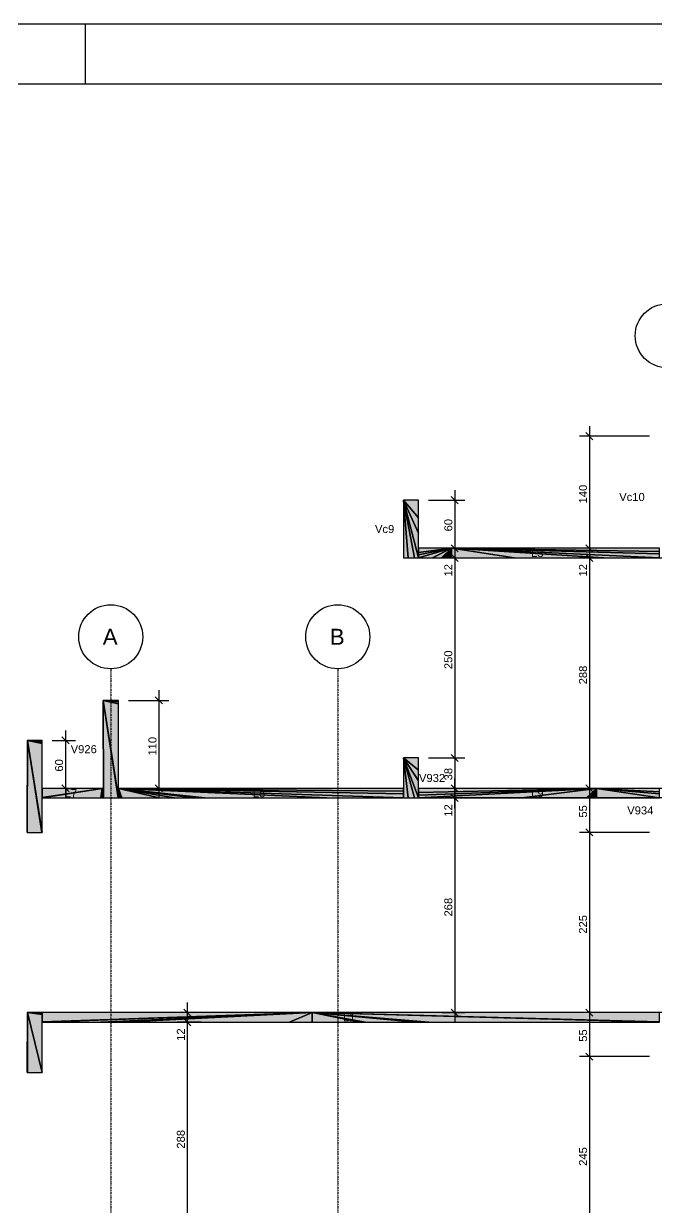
# Model space of a CAD drawing. Extents: x 37185 to 43130, y -8131 to -3926.
# Drawn here: x 38781 to 39307, y -4912 to -3926 of the extents above; entities that cross this region are included whole.
import ezdxf

# ---------------------------------------------------------------- set-up
doc = ezdxf.new("R2010")
doc.units = 0
doc.header["$MEASUREMENT"] = 0
doc.linetypes.add('ESTILO_TQS_0004', pattern=[1.12, 0.5, -0.2, 0.01, -0.2, 0.01, -0.2])
for name, color, linetype in [('50', 5, 'CONTINUOUS'), ('51', 5, 'CONTINUOUS'), ('52', 3, 'CONTINUOUS'), ('70', 160, 'CONTINUOUS'), ('74', 2, 'CONTINUOUS'), ('75', 9, 'CONTINUOUS'), ('95', 7, 'CONTINUOUS'), ('96', 252, 'CONTINUOUS')]:
    doc.layers.add(name, color=color, linetype=linetype)
doc.styles.add('TQS_ARIAL', font='arial.ttf')

msp = doc.modelspace()

# ---------------------------------------------------------------- linework, layer by layer
at = {"layer": '50', "linetype": 'Continuous'}
for centre in [(39316.32, -4186.25), (38852.99, -4436.91), (39041.99, -4436.91)]:
    msp.add_circle(centre, 26.67, dxfattribs=at)
at = {"layer": '52', "linetype": 'Continuous'}
for points in [[(39096.65, -4323.17), (39096.65, -4371.17)], [(39109.32, -4323.17), (39096.65, -4323.17)], [(39109.32, -4363.17), (39109.32, -4350.64), (39109.32, -4337.74), (39109.32, -4323.17)], [(39309.99, -4363.17), (39136.65, -4363.17), (39109.32, -4363.17)], [(39096.65, -4371.17), (39100.5, -4371.17), (39105.92, -4371.17), (39109.32, -4371.17), (39121.01, -4371.17), (39128.35, -4371.17), (39136.65, -4371.17), (39189.28, -4371.17), (39263.42, -4371.17), (39309.99, -4371.17), (39314.47, -4371.17), (39319.89, -4371.17), (39322.65, -4371.17)], [(38846.65, -4489.84), (38846.65, -4563.17)], [(38859.32, -4489.84), (38846.65, -4489.84)], [(38859.32, -4563.17), (38859.32, -4492.71), (38859.32, -4490.98), (38859.32, -4489.84)], [(38795.99, -4523.17), (38783.77, -4523.17), (38783.32, -4523.17)], [(38783.32, -4523.17), (38783.32, -4597.13), (38783.32, -4598.76), (38783.32, -4599.84)], [(38795.99, -4563.17), (38795.99, -4525.88), (38795.99, -4524.24), (38795.99, -4523.17)], [(39096.65, -4537.84), (39096.65, -4563.17)], [(39109.32, -4537.84), (39096.65, -4537.84)], [(39109.32, -4563.17), (39109.32, -4556.91), (39109.32, -4547.96), (39109.32, -4537.84)], [(38846.65, -4563.17), (38845.94, -4563.17), (38795.99, -4563.17)], [(39096.65, -4563.17), (38859.32, -4563.17)], [(39786.65, -4563.17), (39623.8, -4563.17), (39585.99, -4563.17), (39573.32, -4563.17), (39520.17, -4563.17), (39322.65, -4563.17), (39309.99, -4563.17), (39257.36, -4563.17), (39109.32, -4563.17)], [(38795.99, -4571.17), (38844.86, -4571.17), (38845.94, -4571.17), (38846.65, -4571.17), (38846.83, -4571.17), (38859.05, -4571.17), (38859.32, -4571.17), (38862.12, -4571.17), (38893.39, -4571.17), (38906.16, -4571.17), (38921.65, -4571.17), (38931.38, -4571.17), (39032.89, -4571.17), (39096.65, -4571.17), (39100.5, -4571.17), (39105.92, -4571.17), (39109.32, -4571.17), (39195.15, -4571.17), (39249.06, -4571.17), (39257.36, -4571.17), (39309.99, -4571.17)], [(38795.99, -4599.84), (38795.99, -4571.17)], [(38783.32, -4599.84), (38783.5, -4599.84), (38795.72, -4599.84), (38795.99, -4599.84)], [(40112.65, -4749.84), (40100.43, -4749.84), (40099.99, -4749.84), (39921.18, -4749.84), (39585.99, -4749.84), (39573.32, -4749.84), (39440.32, -4749.84), (39435.65, -4749.84), (39430.99, -4749.84), (39322.65, -4749.84), (39309.99, -4749.84), (39020.76, -4749.84), (38795.99, -4749.84), (38783.77, -4749.84), (38783.32, -4749.84)], [(38783.32, -4749.84), (38783.32, -4798.07), (38783.32, -4798.33), (38783.32, -4799.84)], [(38795.99, -4799.84), (38795.99, -4757.84)], [(38795.99, -4757.84), (38844.86, -4757.84), (38845.13, -4757.84), (38851.71, -4757.84), (38863.93, -4757.84), (38864, -4757.84), (39001.87, -4757.84), (39020.76, -4757.84), (39060.45, -4757.84), (39063.3, -4757.84), (39063.69, -4757.84), (39064.16, -4757.84), (39064.22, -4757.84), (39064.96, -4757.84), (39065.07, -4757.84), (39107.13, -4757.84), (39113.43, -4757.84), (39117.23, -4757.84), (39117.78, -4757.84), (39309.99, -4757.84)], [(38783.32, -4799.84), (38783.7, -4799.84), (38795.92, -4799.84), (38795.99, -4799.84)]]:
    msp.add_lwpolyline(points, dxfattribs=at)
at = {"layer": '70', "linetype": 'ESTILO_TQS_0004'}
for p, q in [((38852.99, -4463.57), (38852.99, -7787.17)), ((39041.99, -4463.57), (39041.99, -7787.17))]:
    msp.add_line(p, q, dxfattribs=at)
at = {"layer": '75', "linetype": 'Continuous'}
for p, q in [((39248.58, -4266.89), (39254.47, -4272.78)), ((39251.53, -4261.5), (39251.53, -4371.5)), ((39301.65, -4269.84), (39243.19, -4269.84)), ((39139.36, -4314.84), (39139.36, -4371.5)), ((39109.32, -4323.17), (39109.32, -4323.17)), ((39117.65, -4323.17), (39147.69, -4323.17)), ((39136.41, -4320.22), (39142.31, -4326.12)), ((39139.36, -4354.84), (39139.36, -4379.5)), ((39251.53, -4354.84), (39251.53, -4379.5)), ((39122.99, -4363.17), (39122.99, -4363.17)), ((39122.99, -4363.17), (39122.99, -4363.17)), ((39131.32, -4363.17), (39147.69, -4363.17)), ((39131.32, -4363.17), (39147.69, -4363.17)), ((39136.41, -4360.22), (39142.31, -4366.12)), ((39136.41, -4360.22), (39142.31, -4366.12)), ((39139.36, -4362.84), (39139.36, -4546.17)), ((39273.09, -4363.17), (39243.19, -4363.17)), ((39273.09, -4363.17), (39243.19, -4363.17)), ((39248.58, -4360.22), (39254.47, -4366.12)), ((39248.58, -4360.22), (39254.47, -4366.12)), ((39251.53, -4362.84), (39251.53, -4571.5)), ((39281.42, -4363.17), (39281.42, -4363.17)), ((39281.42, -4363.17), (39281.42, -4363.17)), ((39115.16, -4371.17), (39115.16, -4371.17)), ((39115.16, -4371.17), (39115.16, -4371.17)), ((39123.5, -4371.17), (39147.69, -4371.17)), ((39123.5, -4371.17), (39147.69, -4371.17)), ((39136.41, -4368.22), (39142.31, -4374.12)), ((39136.41, -4368.22), (39142.31, -4374.12)), ((39262.23, -4371.17), (39243.19, -4371.17)), ((39262.23, -4371.17), (39243.19, -4371.17)), ((39248.58, -4368.22), (39254.47, -4374.12)), ((39248.58, -4368.22), (39254.47, -4374.12)), ((39270.56, -4371.17), (39270.56, -4371.17)), ((39270.56, -4371.17), (39270.56, -4371.17)), ((38893.03, -4481.5), (38893.03, -4571.5)), ((38859.32, -4489.84), (38859.32, -4489.84)), ((38867.65, -4489.84), (38901.36, -4489.84)), ((38890.08, -4486.89), (38895.97, -4492.78)), ((38783.32, -4523.17), (38783.32, -4523.17)), ((38795.99, -4523.17), (38795.99, -4523.17)), ((38804.32, -4523.17), (38823.64, -4523.17)), ((38812.36, -4520.22), (38818.26, -4526.12)), ((38815.31, -4514.84), (38815.31, -4571.5)), ((39139.36, -4529.5), (39139.36, -4571.5)), ((39109.32, -4537.84), (39109.32, -4537.84)), ((39109.32, -4537.84), (39109.32, -4537.84)), ((39117.65, -4537.84), (39147.69, -4537.84)), ((39117.65, -4537.84), (39147.69, -4537.84)), ((39136.41, -4534.89), (39142.31, -4540.78)), ((39136.41, -4534.89), (39142.31, -4540.78)), ((38808.57, -4563.17), (38808.57, -4563.17)), ((38812.36, -4560.22), (38818.26, -4566.12)), ((38816.9, -4563.17), (38823.64, -4563.17)), ((38881.82, -4563.17), (38881.82, -4563.17)), ((38890.08, -4560.22), (38895.97, -4566.12)), ((38890.15, -4563.17), (38901.36, -4563.17)), ((39132.98, -4563.17), (39131.03, -4563.17)), ((39132.98, -4563.17), (39131.03, -4563.17)), ((39765.79, -4563.17), (39131.03, -4563.17)), ((39746.39, -4563.17), (39131.03, -4563.17)), ((39136.41, -4560.22), (39142.31, -4566.12)), ((39136.41, -4560.22), (39142.31, -4566.12)), ((39136.41, -4560.22), (39142.31, -4566.12)), ((39142.31, -4566.12), (39136.41, -4560.22)), ((39139.36, -4554.84), (39139.36, -4579.5)), ((39139.36, -4554.84), (39139.36, -4579.5)), ((39139.36, -4579.5), (39139.36, -4554.84)), ((39139.36, -4562.84), (39139.36, -4758.17)), ((39141.31, -4563.17), (39141.31, -4563.17)), ((39141.31, -4563.17), (39141.31, -4563.17)), ((39265.51, -4563.17), (39243.19, -4563.17)), ((39265.51, -4563.17), (39243.19, -4563.17)), ((39248.58, -4560.22), (39254.47, -4566.12)), ((39248.58, -4560.22), (39254.47, -4566.12)), ((39251.53, -4554.84), (39251.53, -4608.17)), ((39273.85, -4563.17), (39273.85, -4563.17)), ((39273.85, -4563.17), (39273.85, -4563.17)), ((39122.95, -4571.17), (39122.95, -4571.17)), ((39122.95, -4571.17), (39122.95, -4571.17)), ((39763.94, -4571.17), (39131.03, -4571.17)), ((39763.94, -4571.17), (39131.03, -4571.17)), ((39131.28, -4571.17), (39147.69, -4571.17)), ((39131.28, -4571.17), (39147.69, -4571.17)), ((39136.41, -4568.22), (39142.31, -4574.12)), ((39136.41, -4568.22), (39142.31, -4574.12)), ((39136.41, -4568.22), (39142.31, -4574.12)), ((39142.31, -4574.12), (39136.41, -4568.22)), ((39251.53, -4591.5), (39251.53, -4758.17)), ((38783.32, -4599.84), (38783.32, -4599.84)), ((38783.32, -4599.84), (38783.32, -4599.84)), ((39301.65, -4599.84), (39243.19, -4599.84)), ((39301.65, -4599.84), (39243.19, -4599.84)), ((39248.58, -4596.89), (39254.47, -4602.78)), ((39248.58, -4596.89), (39254.47, -4602.78)), ((38783.32, -4749.84), (38783.32, -4749.84)), ((38783.32, -4749.84), (38783.32, -4749.84)), ((38948.11, -4749.84), (38908.37, -4749.84)), ((38913.76, -4746.89), (38919.65, -4752.78)), ((38916.7, -4741.5), (38916.7, -4766.17)), ((38916.7, -4749.5), (38916.7, -4958.17)), ((38956.44, -4749.84), (38956.44, -4749.84)), ((39120.52, -4749.84), (39120.52, -4749.84)), ((39128.85, -4749.84), (39147.69, -4749.84)), ((39136.41, -4746.89), (39142.31, -4752.78)), ((39282.07, -4749.84), (39243.19, -4749.84)), ((39273.74, -4749.84), (39243.19, -4749.84)), ((39248.58, -4746.89), (39254.47, -4752.78)), ((39248.58, -4746.89), (39254.47, -4752.78)), ((39251.53, -4741.5), (39251.53, -4794.84)), ((39282.07, -4749.84), (39282.07, -4749.84)), ((39290.4, -4749.84), (39290.4, -4749.84)), ((38928.41, -4757.84), (38908.37, -4757.84)), ((38928.41, -4757.84), (38908.37, -4757.84)), ((38913.76, -4754.89), (38919.65, -4760.78)), ((38913.76, -4754.89), (38919.65, -4760.78)), ((38936.74, -4757.84), (38936.74, -4757.84)), ((38936.74, -4757.84), (38936.74, -4757.84)), ((39251.53, -4778.17), (39251.53, -4958.17)), ((39301.65, -4786.5), (39243.19, -4786.5)), ((39301.65, -4786.5), (39243.19, -4786.5)), ((39248.58, -4783.56), (39254.47, -4789.45)), ((39248.58, -4783.56), (39254.47, -4789.45)), ((38783.32, -4799.84), (38783.32, -4799.84)), ((38783.32, -4799.84), (38783.32, -4799.84))]:
    msp.add_line(p, q, dxfattribs=at)
at = {"layer": '95', "linetype": 'Continuous'}
for p, q in [((37184.54, -3926.33), (43129.54, -3926.33)), ((38832.04, -3976.33), (38832.04, -3926.33)), ((37309.54, -3976.33), (43079.54, -3976.33))]:
    msp.add_line(p, q, dxfattribs=at)
at = {"layer": '96', "linetype": 'Continuous'}
for points in [[(39096.65, -4323.17), (39096.65, -4371.17), (39100.5, -4371.17), (39096.65, -4323.17)], [(39096.65, -4323.17), (39100.5, -4371.17), (39105.92, -4371.17), (39096.65, -4323.17)], [(39096.65, -4323.17), (39105.92, -4371.17), (39109.32, -4371.17), (39096.65, -4323.17)], [(39096.65, -4323.17), (39109.32, -4371.17), (39109.32, -4350.64), (39096.65, -4323.17)], [(39096.65, -4323.17), (39109.32, -4350.64), (39109.32, -4337.74), (39096.65, -4323.17)], [(39096.65, -4323.17), (39109.32, -4337.74), (39109.32, -4323.17), (39096.65, -4323.17)], [(39136.65, -4363.17), (39109.32, -4363.17), (39109.32, -4366.59), (39136.65, -4363.17)], [(39136.65, -4363.17), (39109.32, -4366.59), (39109.32, -4368.74), (39136.65, -4363.17)], [(39136.65, -4363.17), (39109.32, -4368.74), (39109.32, -4371.17), (39136.65, -4363.17)], [(39136.65, -4363.17), (39109.32, -4371.17), (39121.01, -4371.17), (39136.65, -4363.17)], [(39136.65, -4363.17), (39121.01, -4371.17), (39128.35, -4371.17), (39136.65, -4363.17)], [(39136.65, -4363.17), (39128.35, -4371.17), (39136.65, -4371.17), (39136.65, -4363.17)], [(39136.65, -4363.17), (39136.65, -4371.17), (39189.28, -4371.17), (39136.65, -4363.17)], [(39136.65, -4363.17), (39189.28, -4371.17), (39263.42, -4371.17), (39136.65, -4363.17)], [(39136.65, -4363.17), (39263.42, -4371.17), (39309.99, -4371.17), (39136.65, -4363.17)], [(39136.65, -4363.17), (39309.99, -4371.17), (39309.99, -4367.75), (39136.65, -4363.17)], [(39136.65, -4363.17), (39309.99, -4367.75), (39309.99, -4366), (39136.65, -4363.17)], [(39136.65, -4363.17), (39309.99, -4366), (39309.99, -4363.17), (39136.65, -4363.17)], [(38846.65, -4489.84), (38846.65, -4571.17), (38846.83, -4571.17), (38846.65, -4489.84)], [(38846.65, -4489.84), (38846.83, -4571.17), (38859.05, -4571.17), (38846.65, -4489.84)], [(38846.65, -4489.84), (38859.05, -4571.17), (38859.32, -4571.17), (38846.65, -4489.84)], [(38846.65, -4489.84), (38859.32, -4571.17), (38859.32, -4492.71), (38846.65, -4489.84)], [(38846.65, -4489.84), (38859.32, -4492.71), (38859.32, -4490.98), (38846.65, -4489.84)], [(38846.65, -4489.84), (38859.32, -4490.98), (38859.32, -4489.84), (38846.65, -4489.84)], [(38783.77, -4523.17), (38783.32, -4523.17), (38783.32, -4597.13), (38783.77, -4523.17)], [(38783.77, -4523.17), (38783.32, -4597.13), (38783.32, -4598.76), (38783.77, -4523.17)], [(38783.77, -4523.17), (38783.32, -4598.76), (38783.32, -4599.84), (38783.77, -4523.17)], [(38783.77, -4523.17), (38783.32, -4599.84), (38783.5, -4599.84), (38783.77, -4523.17)], [(38783.77, -4523.17), (38783.5, -4599.84), (38795.72, -4599.84), (38783.77, -4523.17)], [(38783.77, -4523.17), (38795.72, -4599.84), (38795.99, -4599.84), (38783.77, -4523.17)], [(38783.77, -4523.17), (38795.99, -4599.84), (38795.99, -4525.88), (38783.77, -4523.17)], [(38783.77, -4523.17), (38795.99, -4525.88), (38795.99, -4524.24), (38783.77, -4523.17)], [(38783.77, -4523.17), (38795.99, -4524.24), (38795.99, -4523.17), (38783.77, -4523.17)], [(39096.65, -4537.84), (39096.65, -4571.17), (39100.5, -4571.17), (39096.65, -4537.84)], [(39096.65, -4537.84), (39100.5, -4571.17), (39105.92, -4571.17), (39096.65, -4537.84)], [(39096.65, -4537.84), (39105.92, -4571.17), (39109.32, -4571.17), (39096.65, -4537.84)], [(39096.65, -4537.84), (39109.32, -4571.17), (39109.32, -4556.91), (39096.65, -4537.84)], [(39096.65, -4537.84), (39109.32, -4556.91), (39109.32, -4547.96), (39096.65, -4537.84)], [(39096.65, -4537.84), (39109.32, -4547.96), (39109.32, -4537.84), (39096.65, -4537.84)], [(38845.94, -4563.17), (38795.99, -4563.17), (38795.99, -4570.89), (38845.94, -4563.17)], [(38845.94, -4563.17), (38795.99, -4570.89), (38795.99, -4571.06), (38845.94, -4563.17)], [(38845.94, -4563.17), (38795.99, -4571.06), (38795.99, -4571.17), (38845.94, -4563.17)], [(38845.94, -4563.17), (38795.99, -4571.17), (38844.86, -4571.17), (38845.94, -4563.17)], [(38845.94, -4563.17), (38844.86, -4571.17), (38845.94, -4571.17), (38845.94, -4563.17)], [(38845.94, -4563.17), (38845.94, -4571.17), (38846.65, -4571.17), (38845.94, -4563.17)], [(38845.94, -4563.17), (38846.65, -4571.17), (38846.65, -4563.45), (38845.94, -4563.17)], [(38845.94, -4563.17), (38846.65, -4563.45), (38846.65, -4563.28), (38845.94, -4563.17)], [(38845.94, -4563.17), (38846.65, -4563.28), (38846.65, -4563.17), (38845.94, -4563.17)], [(38859.32, -4563.17), (38859.32, -4571.17), (38862.12, -4571.17), (38859.32, -4563.17)], [(38859.32, -4563.17), (38862.12, -4571.17), (38893.39, -4571.17), (38859.32, -4563.17)], [(38859.32, -4563.17), (38893.39, -4571.17), (38906.16, -4571.17), (38859.32, -4563.17)], [(38859.32, -4563.17), (38906.16, -4571.17), (38921.65, -4571.17), (38859.32, -4563.17)], [(38859.32, -4563.17), (38921.65, -4571.17), (38931.38, -4571.17), (38859.32, -4563.17)], [(38859.32, -4563.17), (38931.38, -4571.17), (39032.89, -4571.17), (38859.32, -4563.17)], [(38859.32, -4563.17), (39032.89, -4571.17), (39096.65, -4571.17), (38859.32, -4563.17)], [(38859.32, -4563.17), (39096.65, -4571.17), (39096.65, -4567.75), (38859.32, -4563.17)], [(38859.32, -4563.17), (39096.65, -4567.75), (39096.65, -4565.6), (38859.32, -4563.17)], [(38859.32, -4563.17), (39096.65, -4565.6), (39096.65, -4563.17), (38859.32, -4563.17)], [(39257.36, -4563.17), (39109.32, -4563.17), (39109.32, -4566.59), (39257.36, -4563.17)], [(39257.36, -4563.17), (39109.32, -4566.59), (39109.32, -4568.74), (39257.36, -4563.17)], [(39257.36, -4563.17), (39109.32, -4568.74), (39109.32, -4571.17), (39257.36, -4563.17)], [(39257.36, -4563.17), (39109.32, -4571.17), (39195.15, -4571.17), (39257.36, -4563.17)], [(39257.36, -4563.17), (39195.15, -4571.17), (39249.06, -4571.17), (39257.36, -4563.17)], [(39257.36, -4563.17), (39249.06, -4571.17), (39257.36, -4571.17), (39257.36, -4563.17)], [(39257.36, -4563.17), (39257.36, -4571.17), (39309.99, -4571.17), (39257.36, -4563.17)], [(39257.36, -4563.17), (39309.99, -4571.17), (39309.99, -4567.75), (39257.36, -4563.17)], [(39257.36, -4563.17), (39309.99, -4567.75), (39309.99, -4566), (39257.36, -4563.17)], [(39257.36, -4563.17), (39309.99, -4566), (39309.99, -4563.17), (39257.36, -4563.17)], [(38783.77, -4749.84), (38783.32, -4749.84), (38783.32, -4798.07), (38783.77, -4749.84)], [(38783.77, -4749.84), (38783.32, -4798.07), (38783.32, -4798.33), (38783.77, -4749.84)], [(38783.77, -4749.84), (38783.32, -4798.33), (38783.32, -4799.84), (38783.77, -4749.84)], [(38783.77, -4749.84), (38783.32, -4799.84), (38783.7, -4799.84), (38783.77, -4749.84)], [(38783.77, -4749.84), (38783.7, -4799.84), (38795.92, -4799.84), (38783.77, -4749.84)], [(38783.77, -4749.84), (38795.92, -4799.84), (38795.99, -4799.84), (38783.77, -4749.84)], [(38783.77, -4749.84), (38795.99, -4799.84), (38795.99, -4751.6), (38783.77, -4749.84)], [(38783.77, -4749.84), (38795.99, -4751.6), (38795.99, -4751.34), (38783.77, -4749.84)], [(38783.77, -4749.84), (38795.99, -4751.34), (38795.99, -4749.84), (38783.77, -4749.84)], [(39020.76, -4749.84), (38795.99, -4749.84), (38795.99, -4757.55), (39020.76, -4749.84)], [(39020.76, -4749.84), (38795.99, -4757.55), (38795.99, -4757.6), (39020.76, -4749.84)], [(39020.76, -4749.84), (38795.99, -4757.6), (38795.99, -4757.84), (39020.76, -4749.84)], [(39020.76, -4749.84), (38795.99, -4757.84), (38844.86, -4757.84), (39020.76, -4749.84)], [(39020.76, -4749.84), (38844.86, -4757.84), (38845.13, -4757.84), (39020.76, -4749.84)], [(39020.76, -4749.84), (38845.13, -4757.84), (38851.71, -4757.84), (39020.76, -4749.84)], [(39020.76, -4749.84), (38851.71, -4757.84), (38863.93, -4757.84), (39020.76, -4749.84)], [(39020.76, -4749.84), (38863.93, -4757.84), (38864, -4757.84), (39020.76, -4749.84)], [(39020.76, -4749.84), (38864, -4757.84), (39001.87, -4757.84), (39020.76, -4749.84)], [(39020.76, -4749.84), (39001.87, -4757.84), (39020.76, -4757.84), (39020.76, -4749.84)], [(39020.76, -4749.84), (39020.76, -4757.84), (39060.45, -4757.84), (39020.76, -4749.84)], [(39020.76, -4749.84), (39060.45, -4757.84), (39063.3, -4757.84), (39020.76, -4749.84)], [(39020.76, -4749.84), (39063.3, -4757.84), (39063.69, -4757.84), (39020.76, -4749.84)], [(39020.76, -4749.84), (39063.69, -4757.84), (39064.16, -4757.84), (39020.76, -4749.84)], [(39020.76, -4749.84), (39064.16, -4757.84), (39064.22, -4757.84), (39020.76, -4749.84)], [(39020.76, -4749.84), (39064.22, -4757.84), (39064.96, -4757.84), (39020.76, -4749.84)], [(39020.76, -4749.84), (39064.96, -4757.84), (39065.07, -4757.84), (39020.76, -4749.84)], [(39020.76, -4749.84), (39065.07, -4757.84), (39107.13, -4757.84), (39020.76, -4749.84)], [(39020.76, -4749.84), (39107.13, -4757.84), (39113.43, -4757.84), (39020.76, -4749.84)], [(39020.76, -4749.84), (39113.43, -4757.84), (39117.23, -4757.84), (39020.76, -4749.84)], [(39020.76, -4749.84), (39117.23, -4757.84), (39117.78, -4757.84), (39020.76, -4749.84)], [(39020.76, -4749.84), (39117.78, -4757.84), (39309.99, -4757.84), (39020.76, -4749.84)], [(39020.76, -4749.84), (39309.99, -4757.84), (39309.99, -4757.65), (39020.76, -4749.84)], [(39020.76, -4749.84), (39309.99, -4757.65), (39309.99, -4749.84), (39020.76, -4749.84)]]:
    msp.add_lwpolyline(points, dxfattribs=at)
for points in [[(39096.65, -4323.17), (39096.65, -4371.17), (39100.5, -4371.17)], [(39096.65, -4323.17), (39100.5, -4371.17), (39096.65, -4323.17)], [(39096.65, -4323.17), (39100.5, -4371.17), (39105.92, -4371.17)], [(39096.65, -4323.17), (39105.92, -4371.17), (39096.65, -4323.17)], [(39096.65, -4323.17), (39105.92, -4371.17), (39109.32, -4371.17)], [(39096.65, -4323.17), (39109.32, -4371.17), (39096.65, -4323.17)], [(39096.65, -4323.17), (39109.32, -4371.17), (39109.32, -4350.64)], [(39096.65, -4323.17), (39109.32, -4350.64), (39096.65, -4323.17)], [(39096.65, -4323.17), (39109.32, -4350.64), (39109.32, -4337.74)], [(39096.65, -4323.17), (39109.32, -4337.74), (39096.65, -4323.17)], [(39096.65, -4323.17), (39109.32, -4337.74), (39109.32, -4323.17)], [(39096.65, -4323.17), (39109.32, -4323.17), (39096.65, -4323.17)], [(39136.65, -4363.17), (39109.32, -4363.17), (39109.32, -4366.59)], [(39136.65, -4363.17), (39109.32, -4366.59), (39136.65, -4363.17)], [(39136.65, -4363.17), (39109.32, -4366.59), (39109.32, -4368.74)], [(39136.65, -4363.17), (39109.32, -4368.74), (39136.65, -4363.17)], [(39136.65, -4363.17), (39109.32, -4368.74), (39109.32, -4371.17)], [(39136.65, -4363.17), (39109.32, -4371.17), (39136.65, -4363.17)], [(39136.65, -4363.17), (39109.32, -4371.17), (39121.01, -4371.17)], [(39136.65, -4363.17), (39121.01, -4371.17), (39136.65, -4363.17)], [(39136.65, -4363.17), (39121.01, -4371.17), (39128.35, -4371.17)], [(39136.65, -4363.17), (39128.35, -4371.17), (39136.65, -4363.17)], [(39136.65, -4363.17), (39128.35, -4371.17), (39136.65, -4371.17)], [(39136.65, -4363.17), (39136.65, -4371.17), (39136.65, -4363.17)], [(39136.65, -4363.17), (39136.65, -4371.17), (39189.28, -4371.17)], [(39136.65, -4363.17), (39189.28, -4371.17), (39136.65, -4363.17)], [(39136.65, -4363.17), (39189.28, -4371.17), (39263.42, -4371.17)], [(39136.65, -4363.17), (39263.42, -4371.17), (39136.65, -4363.17)], [(39136.65, -4363.17), (39263.42, -4371.17), (39309.99, -4371.17)], [(39136.65, -4363.17), (39309.99, -4371.17), (39136.65, -4363.17)], [(39136.65, -4363.17), (39309.99, -4371.17), (39309.99, -4367.75)], [(39136.65, -4363.17), (39309.99, -4367.75), (39136.65, -4363.17)], [(39136.65, -4363.17), (39309.99, -4367.75), (39309.99, -4366)], [(39136.65, -4363.17), (39309.99, -4366), (39136.65, -4363.17)], [(39136.65, -4363.17), (39309.99, -4366), (39309.99, -4363.17)], [(39136.65, -4363.17), (39309.99, -4363.17), (39136.65, -4363.17)], [(38846.65, -4489.84), (38846.65, -4571.17), (38846.83, -4571.17)], [(38846.65, -4489.84), (38846.83, -4571.17), (38846.65, -4489.84)], [(38846.65, -4489.84), (38846.83, -4571.17), (38859.05, -4571.17)], [(38846.65, -4489.84), (38859.05, -4571.17), (38846.65, -4489.84)], [(38846.65, -4489.84), (38859.05, -4571.17), (38859.32, -4571.17)], [(38846.65, -4489.84), (38859.32, -4571.17), (38846.65, -4489.84)], [(38846.65, -4489.84), (38859.32, -4571.17), (38859.32, -4492.71)], [(38846.65, -4489.84), (38859.32, -4492.71), (38846.65, -4489.84)], [(38846.65, -4489.84), (38859.32, -4492.71), (38859.32, -4490.98)], [(38846.65, -4489.84), (38859.32, -4490.98), (38846.65, -4489.84)], [(38846.65, -4489.84), (38859.32, -4490.98), (38859.32, -4489.84)], [(38846.65, -4489.84), (38859.32, -4489.84), (38846.65, -4489.84)], [(38783.77, -4523.17), (38783.32, -4523.17), (38783.32, -4597.13)], [(38783.77, -4523.17), (38783.32, -4597.13), (38783.77, -4523.17)], [(38783.77, -4523.17), (38783.32, -4597.13), (38783.32, -4598.76)], [(38783.77, -4523.17), (38783.32, -4598.76), (38783.77, -4523.17)], [(38783.77, -4523.17), (38783.32, -4598.76), (38783.32, -4599.84)], [(38783.77, -4523.17), (38783.32, -4599.84), (38783.77, -4523.17)], [(38783.77, -4523.17), (38783.32, -4599.84), (38783.5, -4599.84)], [(38783.77, -4523.17), (38783.5, -4599.84), (38783.77, -4523.17)], [(38783.77, -4523.17), (38783.5, -4599.84), (38795.72, -4599.84)], [(38783.77, -4523.17), (38795.72, -4599.84), (38783.77, -4523.17)], [(38783.77, -4523.17), (38795.72, -4599.84), (38795.99, -4599.84)], [(38783.77, -4523.17), (38795.99, -4599.84), (38783.77, -4523.17)], [(38783.77, -4523.17), (38795.99, -4599.84), (38795.99, -4525.88)], [(38783.77, -4523.17), (38795.99, -4525.88), (38783.77, -4523.17)], [(38783.77, -4523.17), (38795.99, -4525.88), (38795.99, -4524.24)], [(38783.77, -4523.17), (38795.99, -4524.24), (38783.77, -4523.17)], [(38783.77, -4523.17), (38795.99, -4524.24), (38795.99, -4523.17)], [(38783.77, -4523.17), (38795.99, -4523.17), (38783.77, -4523.17)], [(39096.65, -4537.84), (39096.65, -4571.17), (39100.5, -4571.17)], [(39096.65, -4537.84), (39100.5, -4571.17), (39096.65, -4537.84)], [(39096.65, -4537.84), (39100.5, -4571.17), (39105.92, -4571.17)], [(39096.65, -4537.84), (39105.92, -4571.17), (39096.65, -4537.84)], [(39096.65, -4537.84), (39105.92, -4571.17), (39109.32, -4571.17)], [(39096.65, -4537.84), (39109.32, -4571.17), (39096.65, -4537.84)], [(39096.65, -4537.84), (39109.32, -4571.17), (39109.32, -4556.91)], [(39096.65, -4537.84), (39109.32, -4556.91), (39096.65, -4537.84)], [(39096.65, -4537.84), (39109.32, -4556.91), (39109.32, -4547.96)], [(39096.65, -4537.84), (39109.32, -4547.96), (39096.65, -4537.84)], [(39096.65, -4537.84), (39109.32, -4547.96), (39109.32, -4537.84)], [(39096.65, -4537.84), (39109.32, -4537.84), (39096.65, -4537.84)], [(38845.94, -4563.17), (38795.99, -4563.17), (38795.99, -4570.89)], [(38845.94, -4563.17), (38795.99, -4570.89), (38845.94, -4563.17)], [(38845.94, -4563.17), (38795.99, -4570.89), (38795.99, -4571.06)], [(38845.94, -4563.17), (38795.99, -4571.06), (38845.94, -4563.17)], [(38845.94, -4563.17), (38795.99, -4571.06), (38795.99, -4571.17)], [(38845.94, -4563.17), (38795.99, -4571.17), (38845.94, -4563.17)], [(38845.94, -4563.17), (38795.99, -4571.17), (38844.86, -4571.17)], [(38845.94, -4563.17), (38844.86, -4571.17), (38845.94, -4563.17)], [(38845.94, -4563.17), (38844.86, -4571.17), (38845.94, -4571.17)], [(38845.94, -4563.17), (38845.94, -4571.17), (38845.94, -4563.17)], [(38845.94, -4563.17), (38845.94, -4571.17), (38846.65, -4571.17)], [(38845.94, -4563.17), (38846.65, -4571.17), (38845.94, -4563.17)], [(38845.94, -4563.17), (38846.65, -4571.17), (38846.65, -4563.45)], [(38845.94, -4563.17), (38846.65, -4563.45), (38845.94, -4563.17)], [(38845.94, -4563.17), (38846.65, -4563.45), (38846.65, -4563.28)], [(38845.94, -4563.17), (38846.65, -4563.28), (38845.94, -4563.17)], [(38845.94, -4563.17), (38846.65, -4563.28), (38846.65, -4563.17)], [(38845.94, -4563.17), (38846.65, -4563.17), (38845.94, -4563.17)], [(38859.32, -4563.17), (38859.32, -4571.17), (38862.12, -4571.17)], [(38859.32, -4563.17), (38862.12, -4571.17), (38859.32, -4563.17)], [(38859.32, -4563.17), (38862.12, -4571.17), (38893.39, -4571.17)], [(38859.32, -4563.17), (38893.39, -4571.17), (38859.32, -4563.17)], [(38859.32, -4563.17), (38893.39, -4571.17), (38906.16, -4571.17)], [(38859.32, -4563.17), (38906.16, -4571.17), (38859.32, -4563.17)], [(38859.32, -4563.17), (38906.16, -4571.17), (38921.65, -4571.17)], [(38859.32, -4563.17), (38921.65, -4571.17), (38859.32, -4563.17)], [(38859.32, -4563.17), (38921.65, -4571.17), (38931.38, -4571.17)], [(38859.32, -4563.17), (38931.38, -4571.17), (38859.32, -4563.17)], [(38859.32, -4563.17), (38931.38, -4571.17), (39032.89, -4571.17)], [(38859.32, -4563.17), (39032.89, -4571.17), (38859.32, -4563.17)], [(38859.32, -4563.17), (39032.89, -4571.17), (39096.65, -4571.17)], [(38859.32, -4563.17), (39096.65, -4571.17), (38859.32, -4563.17)], [(38859.32, -4563.17), (39096.65, -4571.17), (39096.65, -4567.75)], [(38859.32, -4563.17), (39096.65, -4567.75), (38859.32, -4563.17)], [(38859.32, -4563.17), (39096.65, -4567.75), (39096.65, -4565.6)], [(38859.32, -4563.17), (39096.65, -4565.6), (38859.32, -4563.17)], [(38859.32, -4563.17), (39096.65, -4565.6), (39096.65, -4563.17)], [(38859.32, -4563.17), (39096.65, -4563.17), (38859.32, -4563.17)], [(39257.36, -4563.17), (39109.32, -4563.17), (39109.32, -4566.59)], [(39257.36, -4563.17), (39109.32, -4566.59), (39257.36, -4563.17)], [(39257.36, -4563.17), (39109.32, -4566.59), (39109.32, -4568.74)], [(39257.36, -4563.17), (39109.32, -4568.74), (39257.36, -4563.17)], [(39257.36, -4563.17), (39109.32, -4568.74), (39109.32, -4571.17)], [(39257.36, -4563.17), (39109.32, -4571.17), (39257.36, -4563.17)], [(39257.36, -4563.17), (39109.32, -4571.17), (39195.15, -4571.17)], [(39257.36, -4563.17), (39195.15, -4571.17), (39257.36, -4563.17)], [(39257.36, -4563.17), (39195.15, -4571.17), (39249.06, -4571.17)], [(39257.36, -4563.17), (39249.06, -4571.17), (39257.36, -4563.17)], [(39257.36, -4563.17), (39249.06, -4571.17), (39257.36, -4571.17)], [(39257.36, -4563.17), (39257.36, -4571.17), (39257.36, -4563.17)], [(39257.36, -4563.17), (39257.36, -4571.17), (39309.99, -4571.17)], [(39257.36, -4563.17), (39309.99, -4571.17), (39257.36, -4563.17)], [(39257.36, -4563.17), (39309.99, -4571.17), (39309.99, -4567.75)], [(39257.36, -4563.17), (39309.99, -4567.75), (39257.36, -4563.17)], [(39257.36, -4563.17), (39309.99, -4567.75), (39309.99, -4566)], [(39257.36, -4563.17), (39309.99, -4566), (39257.36, -4563.17)], [(39257.36, -4563.17), (39309.99, -4566), (39309.99, -4563.17)], [(39257.36, -4563.17), (39309.99, -4563.17), (39257.36, -4563.17)], [(38783.77, -4749.84), (38783.32, -4749.84), (38783.32, -4798.07)], [(38783.77, -4749.84), (38783.32, -4798.07), (38783.77, -4749.84)], [(38783.77, -4749.84), (38783.32, -4798.07), (38783.32, -4798.33)], [(38783.77, -4749.84), (38783.32, -4798.33), (38783.77, -4749.84)], [(38783.77, -4749.84), (38783.32, -4798.33), (38783.32, -4799.84)], [(38783.77, -4749.84), (38783.32, -4799.84), (38783.77, -4749.84)], [(38783.77, -4749.84), (38783.32, -4799.84), (38783.7, -4799.84)], [(38783.77, -4749.84), (38783.7, -4799.84), (38783.77, -4749.84)], [(38783.77, -4749.84), (38783.7, -4799.84), (38795.92, -4799.84)], [(38783.77, -4749.84), (38795.92, -4799.84), (38783.77, -4749.84)], [(38783.77, -4749.84), (38795.92, -4799.84), (38795.99, -4799.84)], [(38783.77, -4749.84), (38795.99, -4799.84), (38783.77, -4749.84)], [(38783.77, -4749.84), (38795.99, -4799.84), (38795.99, -4751.6)], [(38783.77, -4749.84), (38795.99, -4751.6), (38783.77, -4749.84)], [(38783.77, -4749.84), (38795.99, -4751.6), (38795.99, -4751.34)], [(38783.77, -4749.84), (38795.99, -4751.34), (38783.77, -4749.84)], [(38783.77, -4749.84), (38795.99, -4751.34), (38795.99, -4749.84)], [(38783.77, -4749.84), (38795.99, -4749.84), (38783.77, -4749.84)], [(39020.76, -4749.84), (38795.99, -4749.84), (38795.99, -4757.55)], [(39020.76, -4749.84), (38795.99, -4757.55), (39020.76, -4749.84)], [(39020.76, -4749.84), (38795.99, -4757.55), (38795.99, -4757.55)], [(39020.76, -4749.84), (38795.99, -4757.55), (39020.76, -4749.84)], [(39020.76, -4749.84), (38795.99, -4757.6), (38795.99, -4757.84)], [(39020.76, -4749.84), (38795.99, -4757.84), (39020.76, -4749.84)], [(39020.76, -4749.84), (38795.99, -4757.84), (38844.86, -4757.84)], [(39020.76, -4749.84), (38844.86, -4757.84), (39020.76, -4749.84)], [(39020.76, -4749.84), (38844.86, -4757.84), (38845.13, -4757.84)], [(39020.76, -4749.84), (38845.13, -4757.84), (39020.76, -4749.84)], [(39020.76, -4749.84), (38845.13, -4757.84), (38851.71, -4757.84)], [(39020.76, -4749.84), (38851.71, -4757.84), (39020.76, -4749.84)], [(39020.76, -4749.84), (38851.71, -4757.84), (38863.93, -4757.84)], [(39020.76, -4749.84), (38863.93, -4757.84), (39020.76, -4749.84)], [(39020.76, -4749.84), (38863.93, -4757.84), (38864, -4757.84)], [(39020.76, -4749.84), (38864, -4757.84), (39020.76, -4749.84)], [(39020.76, -4749.84), (38864, -4757.84), (39001.87, -4757.84)], [(39020.76, -4749.84), (39001.87, -4757.84), (39020.76, -4749.84)], [(39020.76, -4749.84), (39001.87, -4757.84), (39020.76, -4757.84)], [(39020.76, -4749.84), (39020.76, -4757.84), (39020.76, -4749.84)], [(39020.76, -4749.84), (39020.76, -4757.84), (39060.45, -4757.84)], [(39020.76, -4749.84), (39060.45, -4757.84), (39020.76, -4749.84)], [(39020.76, -4749.84), (39060.45, -4757.84), (39063.3, -4757.84)], [(39020.76, -4749.84), (39063.3, -4757.84), (39020.76, -4749.84)], [(39020.76, -4749.84), (39063.3, -4757.84), (39063.69, -4757.84)], [(39020.76, -4749.84), (39063.69, -4757.84), (39020.76, -4749.84)], [(39020.76, -4749.84), (39063.69, -4757.84), (39064.16, -4757.84)], [(39020.76, -4749.84), (39064.16, -4757.84), (39020.76, -4749.84)], [(39020.76, -4749.84), (39064.16, -4757.84), (39064.22, -4757.84)], [(39020.76, -4749.84), (39064.22, -4757.84), (39020.76, -4749.84)], [(39020.76, -4749.84), (39064.22, -4757.84), (39064.96, -4757.84)], [(39020.76, -4749.84), (39064.96, -4757.84), (39020.76, -4749.84)], [(39020.76, -4749.84), (39064.96, -4757.84), (39065.07, -4757.84)], [(39020.76, -4749.84), (39065.07, -4757.84), (39020.76, -4749.84)], [(39020.76, -4749.84), (39065.07, -4757.84), (39107.13, -4757.84)], [(39020.76, -4749.84), (39107.13, -4757.84), (39020.76, -4749.84)], [(39020.76, -4749.84), (39107.13, -4757.84), (39113.43, -4757.84)], [(39020.76, -4749.84), (39113.43, -4757.84), (39020.76, -4749.84)], [(39020.76, -4749.84), (39113.43, -4757.84), (39117.23, -4757.84)], [(39020.76, -4749.84), (39117.23, -4757.84), (39020.76, -4749.84)], [(39020.76, -4749.84), (39117.23, -4757.84), (39117.78, -4757.84)], [(39020.76, -4749.84), (39117.78, -4757.84), (39020.76, -4749.84)], [(39020.76, -4749.84), (39117.78, -4757.84), (39309.99, -4757.84)], [(39020.76, -4749.84), (39309.99, -4757.84), (39020.76, -4749.84)], [(39020.76, -4749.84), (39309.99, -4757.84), (39309.99, -4757.65)], [(39020.76, -4749.84), (39309.99, -4757.65), (39020.76, -4749.84)], [(39020.76, -4749.84), (39309.99, -4757.65), (39309.99, -4749.84)], [(39020.76, -4749.84), (39309.99, -4749.84), (39020.76, -4749.84)]]:
    msp.add_solid(points, dxfattribs=at)

# ---------------------------------------------------------------- texts
at = {"layer": '51', "linetype": 'Continuous', "style": 'TQS_ARIAL'}
for s, p in [('A', (38846.32, -4443.57)), ('B', (39035.32, -4443.57))]:
    msp.add_text(s, height=13.33, dxfattribs=at).set_placement(p)
at = {"layer": '74', "linetype": 'Continuous', "style": 'TQS_ARIAL'}
for s, p in [('Vc10', (39276.32, -4323.84)), ('Vc9', (39072.99, -4350.5)), ('L3', (39202.99, -4370.5)), ('V926', (38819.65, -4533.84)), ('V932', (39109.65, -4557.84)), ('L7', (38814.65, -4570.5)), ('L8', (38971.32, -4570.5)), ('L9', (39202.99, -4570.5)), ('V934', (39282.99, -4584.84)), ('L1', (39046.32, -4757.17))]:
    msp.add_text(s, height=6.667, dxfattribs=at).set_placement(p)
at = {"layer": '75', "linetype": 'Continuous', "style": 'TQS_ARIAL'}
for s, p in [('140', (39249.53, -4325.84)), ('60', (39137.36, -4349.17)), ('12', (39137.36, -4386.72)), ('12', (39249.53, -4386.72)), ('250', (39137.36, -4463.84)), ('288', (39249.53, -4476.5)), ('110', (38891.03, -4535.84)), ('60', (38813.31, -4549.17)), ('38', (39137.36, -4556.5)), ('12', (39137.36, -4586.72)), ('12', (39137.36, -4586.72)), ('12', (39137.36, -4586.72)), ('55', (39249.53, -4587.5)), ('268', (39137.36, -4669.84)), ('225', (39249.53, -4684.17)), ('12', (38914.7, -4773.39)), ('55', (39249.53, -4774.17)), ('288', (38914.7, -4863.17)), ('245', (39249.53, -4877.5))]:
    msp.add_text(s, height=6.667, rotation=90, dxfattribs=at).set_placement(p)

doc.saveas('drawing.dxf')
